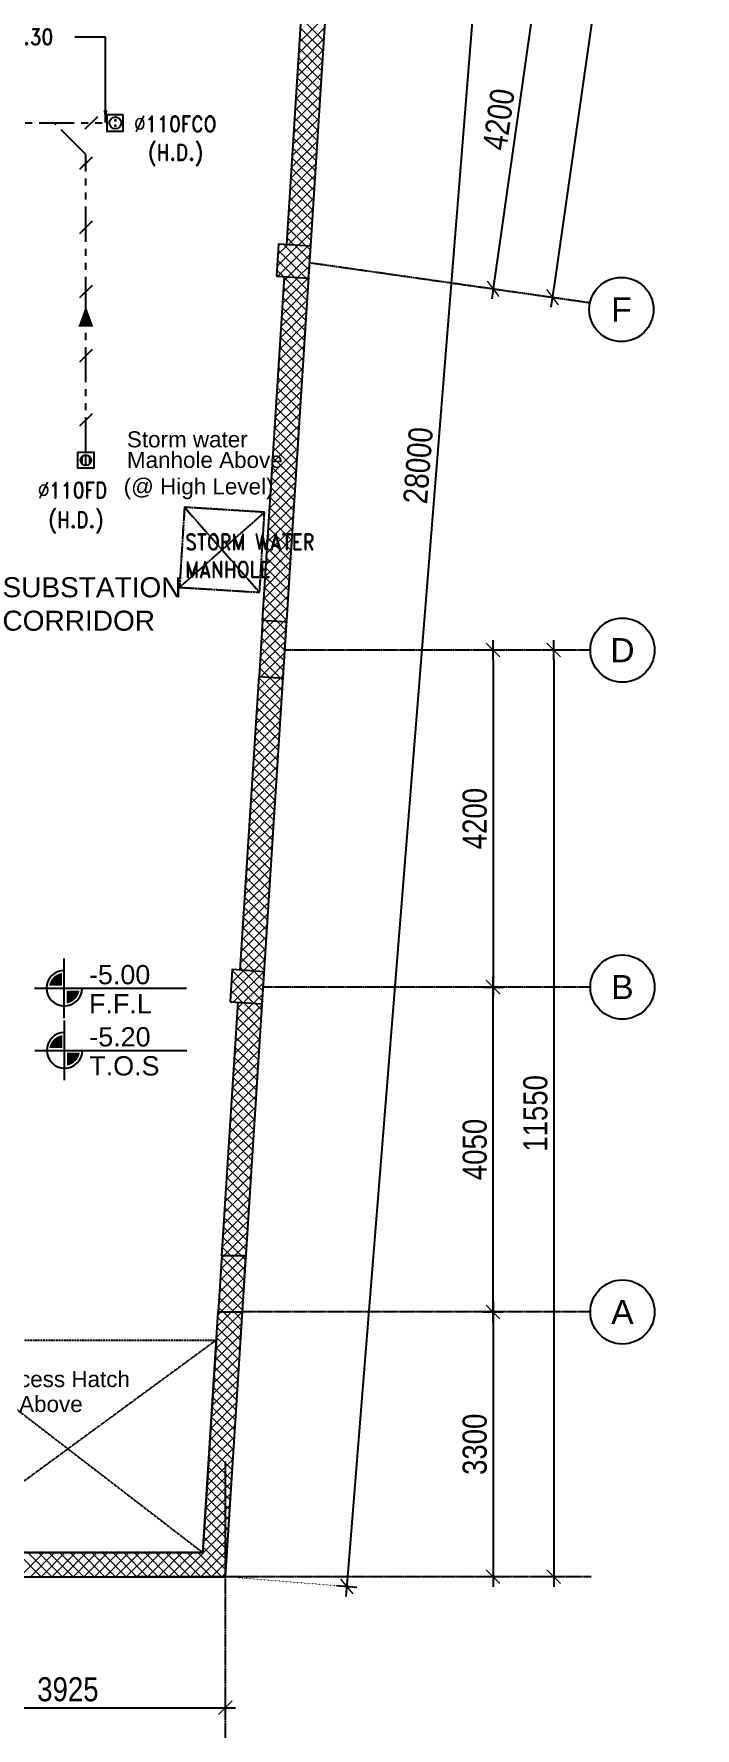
# Model space of a CAD drawing. Header units: inches. Extents: x 860051 to 1567527, y 277639 to 595672.
# Drawn here: x 1068412 to 1076653, y 337672 to 358792 of the extents above; entities that cross this region are included whole.
import ezdxf
from ezdxf.enums import TextEntityAlignment as Align

# ---------------------------------------------------------------- set-up
doc = ezdxf.new("R2010")
doc.units = ezdxf.units.IN
doc.header["$MEASUREMENT"] = 0
for name, pattern in [('CENTER', [50.8, 31.75, -6.35, 6.35, -6.35]), ('DOT2', [3.175, 0, -3.175]), ('HIDDEN', [9.525, 6.35, -3.175]), ('HIDDEN2', [4.7625, 3.175, -1.5875]), ('PHANTOM2', [1.25, 0.625, -0.125, 0.125, -0.125, 0.125, -0.125])]:
    doc.linetypes.add(name, pattern=pattern)
doc.layers.add('A-HATCH CONCRETE', color=254, linetype='Continuous', lineweight=5)
for name, color, linetype in [('Axis', 9, 'CENTER'), ('dim-axis', 15, 'Continuous'), ('FFNEW', 252, 'Continuous'), ('P-PIPE-DRA', 40, 'Continuous'), ('P-PIPE-DRA-TXT', 181, 'Continuous'), ('P-VP-TXT', 181, 'Continuous'), ('S-COL', 210, 'Continuous'), ('S-WALL', 1, 'Continuous'), ('SHAFT', 7, 'Continuous'), ('STEEL', 5, 'Continuous'), ('TAXT', 3, 'Continuous'), ('TEXT', 181, 'Continuous')]:
    doc.layers.add(name, color=color, linetype=linetype)
doc.styles.add('ARIAL', font='ARIALN.TTF')
doc.styles.add('SS', font='romand.shx', dxfattribs={"width": 0.85, "height": 200})
doc.styles.get("Standard").update_dxf_attribs({"font": 'arial.ttf'})
doc.styles.add('style1', font='arial.ttf')
doc.dimstyles.new('1-100', dxfattribs={"dimtxt": 0.16, "dimasz": 0.15, "dimexe": 0.16, "dimexo": 0.0625, "dimgap": 0.05, "dimtad": 3, "dimzin": 0, "dimdsep": 46, "dimtxsty": 'Standard', "dimcen": 0.09, "dimclrd": 1, "dimclre": 256, "dimclrt": 2, "dimadec": 0, "dimazin": 0, "dimtfac": 1, "dimtofl": 0, "dimtmove": 2, "dimatfit": 2, "dimfxl": 1, "dimtolj": 1, "dimtzin": 0, "dimlwd": -1, "dimarcsym": 0})
doc.dimstyles.new('DIM-100', dxfattribs={"dimscale": 150, "dimtxt": 2, "dimasz": 1, "dimexe": 0.75, "dimexo": 1, "dimgap": 0.5, "dimtad": 1, "dimdec": 0, "dimzin": 11, "dimdsep": 46, "dimtxsty": 'ARIAL', "dimblk": 'R', "dimcen": 2.5, "dimdle": 1, "dimclrd": 256, "dimclre": 256, "dimclrt": 256, "dimazin": 0, "dimtfac": 1, "dimtdec": 0, "dimtix": 1, "dimtmove": 2, "dimatfit": 3, "dimldrblk": 'R', "dimtolj": 1, "dimtzin": 3, "dimlwd": -1, "dimlwe": 13, "dimarcsym": 0})
pattern_1 = [(45, (1013480.555, -68927.58), (-66.29126, 66.29126), []), (135, (1013480.555, -68927.58), (-66.29126, -66.29126), [])]

# ---------------------------------------------------------------- blocks, each defined once
blk = doc.blocks.new('R')
for p, q in [((-1.05, 0), (1.05, 0)), ((0, -1.05), (0, 1.05))]:
    blk.add_line(p, q)
at = {"color": 4, "lineweight": 13}
blk.add_line((-0.71, -0.71), (0.71, 0.71), dxfattribs=at)
blk = doc.blocks.new('*D101')
at = {"layer": 'Defpoints', "color": 0, "transparency": 16777216}
for p in [(1471950, 582671), (1471356, 578514), (1471356, 578514)]:
    blk.add_point(p, dxfattribs=at)
at = {"layer": 'dim-axis', "color": 251, "transparency": 16777216}
blk.add_line((1471933, 582553), (1471373, 578632), dxfattribs=at)
at = {"layer": 'dim-axis', "color": 251, "linetype": 'DOT2', "lineweight": 13, "transparency": 16777216}
for p, q in [((1472098, 582650), (1472061, 582656)), ((1471505, 578492), (1471468, 578498))]:
    blk.add_line(p, q, dxfattribs=at)
at = {"layer": 'dim-axis', "color": 251, "transparency": 16777216, "xscale": 120, "yscale": 120, "zscale": 120}
for p, rotation in [((1471950, 582671), 81.87732904779527), ((1471356, 578514), 261.8773290477953)]:
    blk.add_blockref('R', p, dxfattribs=dict(at, rotation=rotation))
at = {"layer": 'dim-axis', "color": 251, "transparency": 16777216, "insert": (1471427, 580625), "char_height": 300, "attachment_point": 5, "rotation": 81.8773, "style": 'ARIAL'}
blk.add_mtext('\\A1;4200', dxfattribs=at)
blk = doc.blocks.new('*D105')
at = {"layer": 'Defpoints', "color": 0, "transparency": 16777216}
for p in [(1473731, 589875), (1472094, 578408), (1472094, 578408)]:
    blk.add_point(p, dxfattribs=at)
at = {"layer": 'dim-axis', "color": 251, "transparency": 16777216}
blk.add_line((1473714, 589756), (1472111, 578527), dxfattribs=at)
at = {"layer": 'dim-axis', "color": 251, "linetype": 'DOT2', "lineweight": 13, "transparency": 16777216}
for p, q in [((1473582, 589896), (1473620, 589891)), ((1471946, 578429), (1471983, 578424))]:
    blk.add_line(p, q, dxfattribs=at)
at = {"layer": 'dim-axis', "color": 251, "transparency": 16777216, "xscale": 120, "yscale": 120, "zscale": 120}
for p, rotation in [((1473731, 589875), 81.87726641554076), ((1472094, 578408), 261.8772664155408)]:
    blk.add_blockref('R', p, dxfattribs=dict(at, rotation=rotation))
at = {"layer": 'dim-axis', "color": 251, "transparency": 16777216, "insert": (1472687, 584174), "char_height": 300, "attachment_point": 5, "rotation": 81.8773, "style": 'ARIAL'}
blk.add_mtext('\\A1;11583', dxfattribs=at)
blk = doc.blocks.new('*D106')
at = {"layer": 'Defpoints', "color": 0, "transparency": 16777216}
for p in [(1472112, 574009), (1472112, 562459), (1472112, 562459)]:
    blk.add_point(p, dxfattribs=at)
at = {"layer": 'dim-axis', "color": 251, "linetype": 'DOT2', "lineweight": 13, "transparency": 16777216}
for p, q in [((1471962, 574009), (1472000, 574009)), ((1471962, 562459), (1472000, 562459))]:
    blk.add_line(p, q, dxfattribs=at)
at = {"layer": 'dim-axis', "color": 251, "transparency": 16777216}
blk.add_line((1472112, 573889), (1472112, 562579), dxfattribs=at)
at = {"layer": 'dim-axis', "color": 251, "transparency": 16777216, "xscale": 120, "yscale": 120, "zscale": 120}
for p, rotation in [((1472112, 574009), 90), ((1472112, 562459), 270)]:
    blk.add_blockref('R', p, dxfattribs=dict(at, rotation=rotation))
at = {"layer": 'dim-axis', "color": 251, "transparency": 16777216, "insert": (1471884, 568234), "char_height": 300, "attachment_point": 5, "rotation": 90, "style": 'ARIAL'}
blk.add_mtext('\\A1;11550', dxfattribs=at)
blk = doc.blocks.new('*D85')
at = {"layer": 'Defpoints', "color": 0, "transparency": 16777216}
for p in [(1470260, 590369), (1468019, 562459), (1469530, 562337)]:
    blk.add_point(p, dxfattribs=at)
at = {"layer": 'dim-axis', "color": 251, "linetype": 'DOT2', "lineweight": 13, "transparency": 16777216}
for p, q in [((1470409, 590357), (1471882, 590239)), ((1468169, 562447), (1469642, 562328))]:
    blk.add_line(p, q, dxfattribs=at)
at = {"layer": 'dim-axis', "color": 251, "transparency": 16777216}
blk.add_line((1471760, 590128), (1469539, 562457), dxfattribs=at)
at = {"layer": 'dim-axis', "color": 251, "transparency": 16777216, "xscale": 120, "yscale": 120, "zscale": 120}
for p, rotation in [((1471770, 590248), 85.410651128382), ((1469530, 562337), 265.410651128382)]:
    blk.add_blockref('R', p, dxfattribs=dict(at, rotation=rotation))
at = {"layer": 'dim-axis', "color": 251, "transparency": 16777216, "insert": (1470422, 576311), "char_height": 300, "attachment_point": 5, "rotation": 85.4107, "style": 'ARIAL'}
blk.add_mtext('\\A1;28000', dxfattribs=at)
blk = doc.blocks.new('*D122')
at = {"layer": 'Defpoints', "color": 0, "transparency": 16777216}
for p in [(1470645, 574009), (1470645, 569809), (1471356, 569809)]:
    blk.add_point(p, dxfattribs=at)
at = {"layer": 'dim-axis', "color": 251, "linetype": 'DOT2', "lineweight": 13, "transparency": 16777216}
for p, q in [((1470795, 574009), (1471469, 574009)), ((1470795, 569809), (1471469, 569809))]:
    blk.add_line(p, q, dxfattribs=at)
at = {"layer": 'dim-axis', "color": 251, "transparency": 16777216}
blk.add_line((1471356, 573889), (1471356, 569929), dxfattribs=at)
at = {"layer": 'dim-axis', "color": 251, "transparency": 16777216, "xscale": 120, "yscale": 120, "zscale": 120}
for p, rotation in [((1471356, 574009), 90), ((1471356, 569809), 270)]:
    blk.add_blockref('R', p, dxfattribs=dict(at, rotation=rotation))
at = {"layer": 'dim-axis', "color": 251, "transparency": 16777216, "insert": (1471128, 571909), "char_height": 300, "attachment_point": 5, "rotation": 90, "style": 'ARIAL'}
blk.add_mtext('\\A1;4200', dxfattribs=at)
blk = doc.blocks.new('*D123')
at = {"layer": 'Defpoints', "color": 0, "transparency": 16777216}
for p in [(1470645, 569809), (1471356, 569809), (1470645, 565759)]:
    blk.add_point(p, dxfattribs=at)
at = {"layer": 'dim-axis', "color": 251, "linetype": 'DOT2', "lineweight": 13, "transparency": 16777216}
for p, q in [((1470795, 569809), (1471469, 569809)), ((1470795, 565759), (1471469, 565759))]:
    blk.add_line(p, q, dxfattribs=at)
at = {"layer": 'dim-axis', "color": 251, "transparency": 16777216}
blk.add_line((1471356, 565879), (1471356, 569689), dxfattribs=at)
at = {"layer": 'dim-axis', "color": 251, "transparency": 16777216, "xscale": 120, "yscale": 120, "zscale": 120}
for p, rotation in [((1471356, 569809), 90), ((1471356, 565759), 270)]:
    blk.add_blockref('R', p, dxfattribs=dict(at, rotation=rotation))
at = {"layer": 'dim-axis', "color": 251, "transparency": 16777216, "insert": (1471128, 567784), "char_height": 300, "attachment_point": 5, "rotation": 90, "style": 'ARIAL'}
blk.add_mtext('\\A1;4050', dxfattribs=at)
blk = doc.blocks.new('*D124')
at = {"layer": 'Defpoints', "color": 0, "transparency": 16777216}
for p in [(1470645, 565759), (1467886, 562459), (1471356, 562459)]:
    blk.add_point(p, dxfattribs=at)
at = {"layer": 'dim-axis', "color": 251, "linetype": 'DOT2', "lineweight": 13, "transparency": 16777216}
for p, q in [((1470795, 565759), (1471469, 565759)), ((1468036, 562459), (1471469, 562459))]:
    blk.add_line(p, q, dxfattribs=at)
at = {"layer": 'dim-axis', "color": 251, "transparency": 16777216}
blk.add_line((1471356, 565639), (1471356, 562579), dxfattribs=at)
at = {"layer": 'dim-axis', "color": 251, "transparency": 16777216, "xscale": 120, "yscale": 120, "zscale": 120}
for p, rotation in [((1471356, 565759), 90), ((1471356, 562459), 270)]:
    blk.add_blockref('R', p, dxfattribs=dict(at, rotation=rotation))
at = {"layer": 'dim-axis', "color": 251, "transparency": 16777216, "insert": (1471128, 564109), "char_height": 300, "attachment_point": 5, "rotation": 90, "style": 'ARIAL'}
blk.add_mtext('\\A1;3300', dxfattribs=at)
blk = doc.blocks.new('*D128')
at = {"layer": 'Defpoints', "color": 0, "transparency": 16777216}
for p in [(1468019, 562459), (1464094, 561773), (1468019, 560825)]:
    blk.add_point(p, dxfattribs=at)
at = {"layer": 'dim-axis', "color": 251, "linetype": 'DOT2', "lineweight": 13, "transparency": 16777216}
for p, q in [((1468019, 562309), (1468019, 560712)), ((1464094, 561623), (1464094, 560712))]:
    blk.add_line(p, q, dxfattribs=at)
at = {"layer": 'dim-axis', "color": 251, "transparency": 16777216}
blk.add_line((1464214, 560825), (1467899, 560825), dxfattribs=at)
at = {"layer": 'dim-axis', "color": 251, "transparency": 16777216, "xscale": 120, "yscale": 120, "zscale": 120, "rotation": 180}
blk.add_blockref('R', (1464094, 560825), dxfattribs=at)
at = {"layer": 'dim-axis', "color": 251, "transparency": 16777216, "xscale": 120, "yscale": 120, "zscale": 120}
blk.add_blockref('R', (1468019, 560825), dxfattribs=at)
at = {"layer": 'dim-axis', "color": 251, "transparency": 16777216, "insert": (1466056, 561053), "char_height": 300, "attachment_point": 5, "style": 'ARIAL'}
blk.add_mtext('\\A1;3925', dxfattribs=at)
blk = doc.blocks.new('SEGRFE')
at = {"layer": 'P-PIPE-DRA', "color": 253, "linetype": 'Continuous'}
blk.add_lwpolyline([(1034422, 344945), (1034216, 344945), (1034216, 344740), (1034422, 344740)], close=True, dxfattribs=at)
at = {"layer": 'P-PIPE-DRA', "color": 253, "linetype": 'Continuous', "const_width": 18}
for points in [[(1034314, 344875, 1), (1034332, 344875, 1)], [(1034314, 344808, -1), (1034332, 344808, -1)]]:
    blk.add_lwpolyline(points, format="xyb", close=True, dxfattribs=at)
at = {"layer": 'P-PIPE-DRA', "color": 253, "linetype": 'Continuous'}
blk.add_circle((1034323, 344843), 74, dxfattribs=at)
blk = doc.blocks.new('STGHFDG')
at = {"layer": 'P-PIPE-DRA', "color": 253, "linetype": 'Continuous'}
for p, q in [((1035165, 355364), (1035034, 355364)), ((1035145, 355412), (1035055, 355412)), ((1035145, 355316), (1035055, 355316))]:
    blk.add_line(p, q, dxfattribs=at)
blk.add_lwpolyline([(1035001, 355265), (1035001, 355463), (1035198, 355463), (1035198, 355265)], close=True, dxfattribs=at)
blk.add_circle((1035100, 355364), 65.7, dxfattribs=at)
blk = doc.blocks.new('SGSR')
at = {"layer": 'Axis', "color": 251, "ltscale": 0.5}
for p, q in [((1469069.5, 578839.9), (1472567.8, 578340.6)), ((1472567.8, 574008.6), (1468759.8, 574008.6)), ((1472567.8, 569808.6), (1468490.5, 569808.6)), ((1472567.8, 565758.6), (1468230.8, 565758.6)), ((1468018.6, 559421.9), (1468018.6, 563896)), ((1472579.5, 562458.6), (1466872.9, 562458.6))]:
    blk.add_line(p, q, dxfattribs=at)
at = {"layer": 'Axis', "color": 251, "linetype": 'Continuous'}
for centre in [(1472955, 578255.8), (1472967.8, 574008.6), (1472967.8, 569808.6), (1472967.8, 565758.6)]:
    blk.add_circle(centre, 400, dxfattribs=at)
at = {"layer": 'S-WALL', "color": 251}
blk.add_lwpolyline([(1417889.2, 562458.6), (1468019.2, 562458.6), (1469810.8, 590401.2), (1420184.3, 597484.1)], close=True, dxfattribs=at)
at = {"layer": 'Axis', "color": 251, "linetype": 'Continuous', "style": 'style1'}
for s, p in [('F', (1472955, 578255.8)), ('D', (1472967.8, 574008.6)), ('B', (1472967.8, 569808.6)), ('A', (1472967.8, 565758.6))]:
    blk.add_text(s, height=300, dxfattribs=at).set_placement(p, align=Align.MIDDLE)
at = {"layer": 'dim-axis', "color": 251}
for p1, p2, distance, picture, middle in [((1470259.6, 590369.1), (1468019.2, 562458.6), 1515.3, '*D85', (1470422.4, 576310.8)), ((1473731, 589874.6), (1472094.4, 578408.2), 0, '*D105', (1472686.8, 584173.7)), ((1472112.4, 574008.6), (1472112.4, 562458.6), 0, '*D106', (1471884.3, 568233.6))]:
    dim = blk.add_aligned_dim(p1=p1, p2=p2, distance=distance, dimstyle='DIM-100', override={"dimasz": 0.8, "dimclrd": 251, "dimclre": 251, "dimclrt": 251}, dxfattribs=at)
    dim.commit()
    dim.dimension.update_dxf_attribs({"geometry": picture, "text_midpoint": middle})
for base, p1, p2, angle, picture, middle in [((1471356.1, 578513.6), (1471949.6, 582671.4), (1471356.1, 578513.6), 81.87733, '*D101', (1471427, 580624.7)), ((1471356.1, 569808.6), (1470645.2, 574008.6), (1470645.2, 569808.6), 90, '*D122', (1471128, 571908.6)), ((1471356.1, 569808.6), (1470645.2, 565758.6), (1470645.2, 569808.6), 270, '*D123', (1471128, 567783.6)), ((1471356.1, 562458.6), (1470645.2, 565758.6), (1467885.9, 562458.6), 90, '*D124', (1471128, 564108.6)), ((1468018.6, 560824.5), (1464093.8, 561772.7), (1468018.6, 562458.6), 180, '*D128', (1466056.2, 561052.7))]:
    dim = blk.add_linear_dim(base=base, p1=p1, p2=p2, angle=angle, dimstyle='DIM-100', override={"dimasz": 0.8, "dimclrd": 251, "dimclre": 251, "dimclrt": 251}, dxfattribs=at)
    dim.commit()
    dim.dimension.update_dxf_attribs({"geometry": picture, "text_midpoint": middle})

msp = doc.modelspace()

# ---------------------------------------------------------------- hatches: boundary and pattern name
at = {"layer": 'A-HATCH CONCRETE'}
h = msp.add_hatch(dxfattribs=at)
h.set_pattern_fill('ANSI37', color=254, scale=750)
h.set_pattern_definition([(45, (1013479.9, -68922.57), (-66.29126, 66.29126), []), (135, (1013479.9, -68922.57), (-66.29126, -66.29126), [])])
h.paths.add_polyline_path([(1071436.9, 355771.9), (1071836.1, 355746.3), (1071861.7, 356145.4), (1071462.5, 356171.1)])
h = msp.add_hatch(dxfattribs=at)
h.set_pattern_fill('ANSI37', color=254, scale=750)
h.set_pattern_definition(pattern_1)
h.paths.add_polyline_path([(1071217.9, 350779.4), (1071517.2, 350760.2), (1071562, 351458.7), (1071262.7, 351477.9)])
h = msp.add_hatch(dxfattribs=at)
h.set_pattern_fill('ANSI37', color=254, scale=750)
h.set_pattern_definition([(45, (1013479.31, -68935.54), (-66.29126, 66.29126), []), (135, (1013479.31, -68935.54), (-66.29126, -66.29126), [])])
h.paths.add_polyline_path([(1070857, 346727.5), (1071256.2, 346701.9), (1071281.8, 347101.1), (1070882.6, 347126.7)])
h = msp.add_hatch(dxfattribs=at)
h.set_pattern_fill('ANSI37', color=254, scale=750)
h.set_pattern_definition(pattern_1)
h.paths.add_polyline_path([(1070709.2, 342859.4), (1071010.5, 342859.4), (1071055.3, 343558), (1070754.7, 343558)])
at = {"layer": 'STEEL', "ltscale": 0.5}
for points in [[(1068760.7, 346925.6), (1068601.1, 346925.6, -0.3250229), (1068760.7, 347085.2)], [(1068980.4, 346865.6), (1068820.7, 346865.6), (1068820.7, 346705.9, 0.3250229)], [(1068764.5, 346150.5), (1068604.9, 346150.5, -0.3250229), (1068764.5, 346310.2)], [(1068984.2, 346090.5), (1068824.5, 346090.5), (1068824.5, 345930.9, 0.3250229)]]:
    msp.add_hatch(color=254, dxfattribs=at).paths.add_polyline_path(points)

# ---------------------------------------------------------------- linework, layer by layer
at = {"layer": 'A-HATCH CONCRETE', "color": 254, "linetype": 'Continuous'}
for p, q in [((1071715.8, 358550), (1072036.6, 358870.8)), ((1071724.9, 358691.7), (1072045.6, 359012.4)), ((1072018.1, 358582.4), (1071736, 358864.5)), ((1072026.1, 358707), (1071744, 358989.1)), ((1071706.8, 358408.4), (1072027.5, 358729.1)), ((1072010.2, 358457.8), (1071728, 358739.9)), ((1071688.6, 358125), (1072009.4, 358445.8)), ((1071697.7, 358266.7), (1072018.5, 358587.5)), ((1071994.2, 358208.5), (1071712, 358490.7)), ((1072002.2, 358333.1), (1071720, 358615.3)), ((1071679.5, 357983.4), (1072000.3, 358304.2)), ((1071978.3, 357959.3), (1071696.1, 358241.5)), ((1071986.3, 358083.9), (1071704, 358366.1)), ((1071661.3, 357700), (1071982.2, 358020.9)), ((1071670.4, 357841.7), (1071991.3, 358162.6)), ((1071970.3, 357834.7), (1071688.1, 358116.9)), ((1071652.3, 357558.4), (1071973.2, 357879.3)), ((1071954.4, 357585.5), (1071672.1, 357867.7)), ((1071962.3, 357710.1), (1071680.1, 357992.3)), ((1071634.1, 357275), (1071955, 357596)), ((1071643.2, 357416.7), (1071964.1, 357737.6)), ((1071938.4, 357336.2), (1071656.1, 357618.6)), ((1071946.4, 357460.8), (1071664.1, 357743.1)), ((1071625, 357133.4), (1071946, 357454.4)), ((1071922.5, 357087), (1071640.1, 357369.4)), ((1071930.5, 357211.6), (1071648.1, 357494)), ((1071606.8, 356850), (1071927.9, 357171.1)), ((1071615.9, 356991.7), (1071936.9, 357312.7)), ((1071914.5, 356962.4), (1071632.1, 357244.8)), ((1071597.8, 356708.4), (1071918.8, 357029.4)), ((1071898.6, 356713.2), (1071616.2, 356995.6)), ((1071906.6, 356837.8), (1071624.2, 357120.2)), ((1071579.6, 356425), (1071900.7, 356746.1)), ((1071588.7, 356566.7), (1071909.8, 356887.8)), ((1071882.6, 356463.9), (1071600.2, 356746.4)), ((1071890.6, 356588.6), (1071608.2, 356871)), ((1071570.5, 356283.4), (1071891.6, 356604.5)), ((1071874.7, 356339.3), (1071592.2, 356621.8)), ((1071799.4, 356149.4), (1071576.2, 356372.6)), ((1071583, 356163.3), (1071882.6, 356462.9)), ((1071866.7, 356214.7), (1071584.2, 356497.2)), ((1071707.6, 356155.3), (1071873.5, 356321.2)), ((1071458.4, 356092.7), (1071457.5, 356093.6)), ((1071657.7, 356158.5), (1071568.2, 356248)), ((1071832.2, 356147.3), (1071864.5, 356179.6)), ((1071444.6, 355892.3), (1071445.7, 355893.4)), ((1071450.5, 355968.1), (1071449.5, 355969)), ((1071453.7, 356034), (1071454.8, 356035)), ((1071442.5, 355843.5), (1071441.5, 355844.4)), ((1071516, 355433.4), (1071829.3, 355746.7)), ((1071525.1, 355575), (1071704.7, 355754.7)), ((1071534.2, 355716.7), (1071580.2, 355762.7)), ((1071818.3, 355467.7), (1071536.3, 355749.6)), ((1071826.2, 355592.3), (1071661, 355757.5)), ((1071834.2, 355716.9), (1071802.7, 355748.4)), ((1071497.8, 355150), (1071818.4, 355470.6)), ((1071506.9, 355291.7), (1071827.5, 355612.3)), ((1071802.3, 355218.5), (1071520.3, 355500.5)), ((1071810.3, 355343.1), (1071528.3, 355625.1)), ((1071488.8, 355008.4), (1071809.4, 355329)), ((1071786.4, 354969.2), (1071504.3, 355251.3)), ((1071794.3, 355093.8), (1071512.3, 355375.9)), ((1071470.6, 354725), (1071791.3, 355045.7)), ((1071479.7, 354866.7), (1071800.3, 355187.4)), ((1071778.4, 354844.6), (1071496.3, 355126.7)), ((1071461.5, 354583.4), (1071782.2, 354904.1)), ((1071762.4, 354595.4), (1071480.4, 354877.5)), ((1071770.4, 354720), (1071488.4, 355002.1)), ((1071443.3, 354300), (1071764.1, 354620.8)), ((1071452.4, 354441.7), (1071773.1, 354762.4)), ((1071746.5, 354346.2), (1071464.4, 354628.3)), ((1071754.5, 354470.8), (1071472.4, 354752.9)), ((1071434.3, 354158.4), (1071755, 354479.1)), ((1071738.5, 354221.6), (1071456.4, 354503.7)), ((1071416.1, 353875.1), (1071736.9, 354195.8)), ((1071425.2, 354016.7), (1071745.9, 354337.5)), ((1071722.6, 353972.4), (1071440.4, 354254.5)), ((1071730.6, 354097), (1071448.4, 354379.1)), ((1071407, 353733.4), (1071727.8, 354054.2)), ((1071706.6, 353723.1), (1071424.4, 354005.3)), ((1071714.6, 353847.7), (1071432.4, 354129.9)), ((1071388.8, 353450.1), (1071709.7, 353770.9)), ((1071397.9, 353591.7), (1071718.8, 353912.6)), ((1071698.7, 353598.5), (1071416.5, 353880.7)), ((1071379.8, 353308.4), (1071700.6, 353629.3)), ((1071682.7, 353349.3), (1071400.5, 353631.6)), ((1071690.7, 353473.9), (1071408.5, 353756.1)), ((1071370.7, 353166.7), (1071691.6, 353487.6)), ((1071666.8, 353100.1), (1071384.5, 353382.4)), ((1071674.8, 353224.7), (1071392.5, 353507)), ((1071352.5, 352883.4), (1071673.5, 353204.3)), ((1071361.6, 353025.1), (1071682.5, 353346)), ((1071658.8, 352975.5), (1071376.5, 353257.8)), ((1071343.4, 352741.7), (1071664.4, 353062.7)), ((1071642.9, 352726.3), (1071360.5, 353008.6)), ((1071650.8, 352850.9), (1071368.5, 353133.2)), ((1071325.3, 352458.4), (1071646.3, 352779.4)), ((1071334.3, 352600.1), (1071655.3, 352921)), ((1071626.9, 352477), (1071344.6, 352759.4)), ((1071634.9, 352601.6), (1071352.5, 352884)), ((1071316.2, 352316.7), (1071637.2, 352637.8)), ((1071611, 352227.8), (1071328.6, 352510.2)), ((1071618.9, 352352.4), (1071336.6, 352634.8)), ((1071298, 352033.4), (1071619.1, 352354.5)), ((1071307.1, 352175.1), (1071628.1, 352496.1)), ((1071603, 352103.2), (1071320.6, 352385.6)), ((1071288.9, 351891.7), (1071610, 352212.8)), ((1071587.1, 351854), (1071304.6, 352136.4)), ((1071595, 351978.6), (1071312.6, 352261)), ((1071270.8, 351608.4), (1071591.9, 351929.5)), ((1071279.8, 351750.1), (1071601, 352071.2)), ((1071571.1, 351604.8), (1071288.6, 351887.2)), ((1071579.1, 351729.4), (1071296.6, 352011.8)), ((1071272.2, 351477.3), (1071582.8, 351787.9)), ((1071563.1, 351480.1), (1071280.6, 351762.6)), ((1071261.7, 351466.7), (1071262, 351467)), ((1071302.8, 351475.3), (1071264.7, 351513.5)), ((1071444.4, 351466.3), (1071272.7, 351638.1)), ((1071396.8, 351469.3), (1071573.8, 351646.2)), ((1071521.4, 351461.3), (1071564.7, 351504.6)), ((1071248.9, 351264), (1071248.7, 351264.3)), ((1071252.6, 351325.1), (1071252.9, 351325.4)), ((1071256.9, 351388.6), (1071256.7, 351388.9)), ((1071234.4, 351041.7), (1071234.7, 351042)), ((1071240.9, 351139.4), (1071240.7, 351139.7)), ((1071243.5, 351183.4), (1071243.8, 351183.7)), ((1071225, 350890.2), (1071224.7, 350890.5)), ((1071225.3, 350900.1), (1071225.6, 350900.3)), ((1071233, 351014.8), (1071232.7, 351015.1)), ((1071189, 350333.4), (1071510.2, 350654.6)), ((1071198.1, 350475.1), (1071485.2, 350762.2)), ((1071207.2, 350616.7), (1071360.6, 350770.2)), ((1071491.2, 350358.8), (1071208.7, 350641.3)), ((1071216.3, 350758.4), (1071236, 350778.2)), ((1071499.2, 350483.4), (1071216.7, 350765.9)), ((1071507.2, 350608), (1071343.9, 350771.3)), ((1071515.2, 350732.6), (1071485.6, 350762.2)), ((1071179.9, 350191.7), (1071501.1, 350512.9)), ((1071475.3, 350109.6), (1071192.8, 350392.1)), ((1071483.3, 350234.2), (1071200.8, 350516.7)), ((1071161.8, 349908.4), (1071483, 350229.6)), ((1071170.8, 350050.1), (1071492, 350371.3)), ((1071467.3, 349985), (1071184.8, 350267.5)), ((1071152.7, 349766.7), (1071473.9, 350088)), ((1071451.3, 349735.8), (1071168.8, 350018.3)), ((1071459.3, 349860.4), (1071176.8, 350142.9)), ((1071134.5, 349483.4), (1071455.7, 349804.6)), ((1071143.6, 349625.1), (1071464.8, 349946.3)), ((1071435.3, 349486.6), (1071152.8, 349769.1)), ((1071443.3, 349611.2), (1071160.8, 349893.7)), ((1071125.4, 349341.7), (1071446.6, 349663)), ((1071427.3, 349362.1), (1071144.8, 349644.6)), ((1071107.3, 349058.4), (1071428.5, 349379.6)), ((1071116.3, 349200.1), (1071437.5, 349521.3)), ((1071411.4, 349112.9), (1071128.9, 349395.4)), ((1071419.4, 349237.5), (1071136.8, 349520)), ((1071098.2, 348916.7), (1071419.4, 349238)), ((1071395.4, 348863.7), (1071112.9, 349146.2)), ((1071403.4, 348988.3), (1071120.9, 349270.8)), ((1071080, 348633.4), (1071401.2, 348954.6)), ((1071089.1, 348775.1), (1071410.3, 349096.3)), ((1071387.4, 348739.1), (1071104.9, 349021.6)), ((1071070.9, 348491.7), (1071392.1, 348813)), ((1071371.4, 348489.9), (1071088.9, 348772.4)), ((1071379.4, 348614.5), (1071096.9, 348897)), ((1071052.8, 348208.4), (1071374, 348529.6)), ((1071061.8, 348350.1), (1071383, 348671.3)), ((1071355.4, 348240.7), (1071072.9, 348523.2)), ((1071363.4, 348365.3), (1071080.9, 348647.8)), ((1071043.7, 348066.7), (1071364.9, 348388)), ((1071347.5, 348116.1), (1071064.9, 348398.6)), ((1071025.5, 347783.4), (1071346.7, 348104.6)), ((1071034.6, 347925.1), (1071355.8, 348246.3)), ((1071331.5, 347866.9), (1071049, 348149.4)), ((1071339.5, 347991.5), (1071057, 348274)), ((1071016.4, 347641.8), (1071337.6, 347963)), ((1071315.5, 347617.7), (1071033, 347900.2)), ((1071323.5, 347742.3), (1071041, 348024.8)), ((1070998.3, 347358.4), (1071319.5, 347679.6)), ((1071007.3, 347500.1), (1071328.5, 347821.3)), ((1071299.5, 347368.6), (1071017, 347651.1)), ((1071307.5, 347493.1), (1071025, 347775.6)), ((1070989.2, 347216.8), (1071310.4, 347538)), ((1071291.5, 347244), (1071009, 347526.5)), ((1071161.5, 347108.8), (1070993.1, 347277.3)), ((1071283.5, 347119.4), (1071001, 347401.9)), ((1071022.7, 347117.7), (1071301.3, 347396.3)), ((1071147.3, 347109.7), (1071292.2, 347254.6)), ((1070881.5, 347109.1), (1070882.3, 347109.9)), ((1070883.1, 347122.1), (1070882.4, 347122.8)), ((1071019.9, 347117.9), (1070985.1, 347152.7)), ((1071271.9, 347101.7), (1071283.1, 347113)), ((1070863.3, 346825.7), (1070864.1, 346826.5)), ((1070867.1, 346872.9), (1070866.4, 346873.6)), ((1070872.4, 346967.4), (1070873.2, 346968.2)), ((1070875.1, 346997.5), (1070874.4, 346998.2)), ((1070859.1, 346748.3), (1070858.4, 346749)), ((1070881.5, 346725.9), (1070872.9, 346734.5)), ((1070895.2, 346725), (1070902.8, 346732.6)), ((1070934.7, 346366.8), (1071255.9, 346688)), ((1070943.8, 346508.4), (1071144.4, 346709.1)), ((1070952.8, 346650.1), (1071019.8, 346717)), ((1071235.6, 346371.8), (1070953.1, 346654.3)), ((1071243.6, 346496.4), (1071023.2, 346716.8)), ((1071251.6, 346621), (1071164.8, 346707.7)), ((1070916.5, 346083.4), (1071237.7, 346404.6)), ((1070925.6, 346225.1), (1071246.8, 346546.3)), ((1071219.6, 346122.6), (1070937.1, 346405.1)), ((1071227.6, 346247.2), (1070945.1, 346529.7)), ((1070907.4, 345941.8), (1071228.6, 346263)), ((1071211.6, 345998), (1070929.1, 346280.5)), ((1070889.3, 345658.4), (1071210.5, 345979.6)), ((1070898.3, 345800.1), (1071219.5, 346121.3)), ((1071195.7, 345748.8), (1070913.2, 346031.3)), ((1071203.7, 345873.4), (1070921.2, 346155.9)), ((1070880.2, 345516.8), (1071201.4, 345838)), ((1071179.7, 345499.6), (1070897.2, 345782.1)), ((1071187.7, 345624.2), (1070905.2, 345906.7)), ((1070862, 345233.4), (1071183.2, 345554.6)), ((1070871.1, 345375.1), (1071192.3, 345696.3)), ((1071163.7, 345250.5), (1070881.2, 345533)), ((1071171.7, 345375.1), (1070889.2, 345657.6)), ((1070852.9, 345091.8), (1071174.1, 345413)), ((1071155.7, 345125.9), (1070873.2, 345408.4)), ((1070834.8, 344808.4), (1071156, 345129.6)), ((1070843.8, 344950.1), (1071165, 345271.3)), ((1071139.7, 344876.7), (1070857.2, 345159.2)), ((1071147.7, 345001.3), (1070865.2, 345283.8)), ((1070825.7, 344666.8), (1071146.9, 344988)), ((1071123.8, 344627.5), (1070841.3, 344910)), ((1071131.8, 344752.1), (1070849.3, 345034.6)), ((1070807.5, 344383.4), (1071128.7, 344704.6)), ((1070816.6, 344525.1), (1071137.8, 344846.3)), ((1071115.8, 344502.9), (1070833.3, 344785.4)), ((1070798.4, 344241.8), (1071119.6, 344563)), ((1071099.8, 344253.7), (1070817.3, 344536.2)), ((1071107.8, 344378.3), (1070825.3, 344660.8)), ((1070780.3, 343958.4), (1071101.5, 344279.7)), ((1070789.3, 344100.1), (1071110.5, 344421.3)), ((1071083.8, 344004.5), (1070801.3, 344287)), ((1071091.8, 344129.1), (1070809.3, 344411.6)), ((1070771.2, 343816.8), (1071092.4, 344138)), ((1071075.8, 343879.9), (1070793.3, 344162.4)), ((1070762.1, 343675.1), (1071083.3, 343996.3)), ((1071059.9, 343630.7), (1070777.4, 343913.2)), ((1070777.6, 343558), (1071074.2, 343854.7)), ((1071067.8, 343755.3), (1070785.3, 344037.8)), ((1070867.4, 343558), (1070761.4, 343664.1)), ((1071000, 343558), (1070769.4, 343788.6)), ((1070910.1, 343558), (1071065.1, 343713)), ((1070753, 343533.4), (1070753.1, 343533.5)), ((1070753.5, 343539.4), (1070753.4, 343539.5)), ((1071042.7, 343558), (1071056, 343571.3)), ((1070734.8, 343250.1), (1070734.9, 343250.2)), ((1070737.5, 343290.2), (1070737.4, 343290.3)), ((1070743.9, 343391.8), (1070744, 343391.8)), ((1070745.5, 343414.8), (1070745.4, 343414.9)), ((1070721.5, 343041.1), (1070721.4, 343041.1)), ((1070725.8, 343108.4), (1070725.8, 343108.5)), ((1070729.5, 343165.6), (1070729.4, 343165.7)), ((1070689.4, 342541.8), (1071007.1, 342859.4)), ((1070698.5, 342683.4), (1070874.5, 342859.4)), ((1070988, 342509.4), (1070705.5, 342791.9)), ((1070707.6, 342825.1), (1070741.9, 342859.4)), ((1070713.5, 342916.5), (1070713.4, 342916.5)), ((1070716.7, 342966.8), (1070716.7, 342966.8)), ((1070995.9, 342634), (1070770.5, 342859.4)), ((1071003.9, 342758.6), (1070903.1, 342859.4)), ((1070671.3, 342258.4), (1070992.5, 342579.7)), ((1070680.3, 342400.1), (1071001.5, 342721.3)), ((1070980, 342384.8), (1070697.5, 342667.3)), ((1070662.2, 342116.8), (1070983.4, 342438)), ((1070964, 342135.6), (1070681.5, 342418.1)), ((1070972, 342260.2), (1070689.5, 342542.7)), ((1070644, 341833.5), (1070965.2, 342154.7)), ((1070653.1, 341975.1), (1070974.3, 342296.3)), ((1070948, 341886.4), (1070665.5, 342168.9)), ((1070956, 342011), (1070673.5, 342293.5)), ((1070634.9, 341691.8), (1070956.1, 342013)), ((1070940, 341761.8), (1070657.5, 342044.3)), ((1070625.8, 341550.1), (1070947, 341871.3)), ((1070924, 341512.6), (1070641.5, 341795.1)), ((1070932, 341637.2), (1070649.5, 341919.7)), ((1070607.7, 341266.8), (1070928.9, 341588)), ((1070616.8, 341408.5), (1070938, 341729.7)), ((1070908.1, 341263.5), (1070625.6, 341546)), ((1070916.1, 341388), (1070633.6, 341670.6)), ((1070598.6, 341125.1), (1070919.8, 341446.3)), ((1070900.1, 341138.9), (1070617.6, 341421.4)), ((1070580.4, 340841.8), (1070901.6, 341163)), ((1070589.5, 340983.5), (1070910.7, 341304.7)), ((1070884.1, 340889.7), (1070601.6, 341172.2)), ((1070892.1, 341014.3), (1070609.6, 341296.8)), ((1070571.3, 340700.1), (1070892.5, 341021.3)), ((1070868.1, 340640.5), (1070585.6, 340923)), ((1070876.1, 340765.1), (1070593.6, 341047.6)), ((1070553.2, 340416.8), (1070874.4, 340738)), ((1070562.3, 340558.5), (1070883.5, 340879.7)), ((1070860.1, 340515.9), (1070577.6, 340798.4)), ((1070544.1, 340275.1), (1070865.3, 340596.3)), ((1070844.2, 340266.7), (1070561.7, 340549.2)), ((1070852.2, 340391.3), (1070569.6, 340673.8)), ((1070525.9, 339991.8), (1070847.1, 340313)), ((1070535, 340133.5), (1070856.2, 340454.7)), ((1070828.2, 340017.5), (1070545.7, 340300)), ((1070836.2, 340142.1), (1070553.7, 340424.6)), ((1070226.1, 339559.4), (1070838, 340171.3)), ((1070812.2, 339768.3), (1070529.7, 340050.8)), ((1070820.2, 339892.9), (1070537.7, 340175.4)), ((1068502, 339559.4), (1068202, 339859.4)), ((1068237.4, 339559.4), (1068537.4, 339859.4)), ((1068634.6, 339559.4), (1068334.6, 339859.4)), ((1068370, 339559.4), (1068670, 339859.4)), ((1068767.2, 339559.4), (1068467.2, 339859.4)), ((1068502.6, 339559.4), (1068802.6, 339859.4)), ((1068899.8, 339559.4), (1068599.8, 339859.4)), ((1068635.2, 339559.4), (1068935.2, 339859.4)), ((1069032.4, 339559.4), (1068732.4, 339859.4)), ((1068767.7, 339559.4), (1069067.7, 339859.4)), ((1069164.9, 339559.4), (1068864.9, 339859.4)), ((1068900.3, 339559.4), (1069200.3, 339859.4)), ((1069297.5, 339559.4), (1068997.5, 339859.4)), ((1069032.9, 339559.4), (1069332.9, 339859.4)), ((1069430.1, 339559.4), (1069130.1, 339859.4)), ((1069165.5, 339559.4), (1069465.5, 339859.4)), ((1069562.7, 339559.4), (1069262.7, 339859.4)), ((1069298.1, 339559.4), (1069598.1, 339859.4)), ((1069695.3, 339559.4), (1069395.3, 339859.4)), ((1069430.6, 339559.4), (1069730.6, 339859.4)), ((1069827.9, 339559.4), (1069527.9, 339859.4)), ((1069563.2, 339559.4), (1069863.2, 339859.4)), ((1069960.4, 339559.4), (1069660.4, 339859.4)), ((1069695.8, 339559.4), (1069995.8, 339859.4)), ((1070093, 339559.4), (1069793, 339859.4)), ((1069828.4, 339559.4), (1070128.4, 339859.4)), ((1070225.6, 339559.4), (1069925.6, 339859.4)), ((1069961, 339559.4), (1070261, 339859.4)), ((1070358.2, 339559.4), (1070058.2, 339859.4)), ((1070093.6, 339559.4), (1070393.6, 339859.4)), ((1070490.8, 339559.4), (1070190.8, 339859.4)), ((1070623.4, 339559.4), (1070323.4, 339859.4)), ((1070358.7, 339559.4), (1070829, 340029.7)), ((1070755.9, 339559.4), (1070455.9, 339859.4)), ((1070491.3, 339559.4), (1070819.9, 339888)), ((1070804.2, 339643.7), (1070521.7, 339926.2)), ((1070623.9, 339559.4), (1070810.8, 339746.3)), ((1070756.5, 339559.4), (1070801.7, 339604.7))]:
    msp.add_line(p, q, dxfattribs=at)
at = {"layer": 'P-PIPE-DRA', "color": 253, "linetype": 'PHANTOM2', "ltscale": 700}
for p, q in [((1061476.3, 357682), (1069320.3, 357682)), ((1069059.5, 357288.6), (1068670.3, 357677.8)), ((1069059.5, 353575.9), (1069059.5, 357288.6))]:
    msp.add_line(p, q, dxfattribs=at)
at = {"layer": 'P-PIPE-DRA', "color": 253}
for p, q in [((1069203.4, 357759.8), (1069047.8, 357604.3)), ((1069137.3, 357257.1), (1068981.8, 357101.5)), ((1069137.3, 356457.1), (1068981.8, 356301.5)), ((1069137.3, 355657.1), (1068981.8, 355501.5)), ((1069137.3, 354857.1), (1068981.8, 354701.5)), ((1069137.3, 354057.1), (1068981.8, 353901.5))]:
    msp.add_line(p, q, dxfattribs=at)
at = {"layer": 'P-PIPE-DRA', "color": 253, "linetype": 'HIDDEN2', "ltscale": 50}
for p, q in [((1071286.6, 352828.8, 0), (1070226.6, 351892.7, 0)), ((1070288.6, 352890.8, 0), (1071224.7, 351830.8, 0))]:
    msp.add_line(p, q, dxfattribs=at)
at = {"layer": 'P-PIPE-DRA', "color": 253}
msp.add_lwpolyline([(1069059.5, 355140.8, 187.5, 0, 0), (1069059.5, 355397.7, 0, 0, 0)], format="xyseb", dxfattribs=at)
at = {"layer": 'P-PIPE-DRA', "color": 253, "linetype": 'HIDDEN2', "ltscale": 50, "elevation": 0}
msp.add_lwpolyline([(1070288.6, 352890.8), (1070226.6, 351892.7), (1071224.7, 351830.8), (1071286.6, 352828.8)], close=True, dxfattribs=at)
at = {"layer": 'S-COL', "color": 254, "linetype": 'ByBlock'}
msp.add_lwpolyline([(1071436.9, 355771.9), (1071836.1, 355746.3), (1071861.7, 356145.4), (1071462.5, 356171.1)], close=True, dxfattribs=at)
at = {"layer": 'S-COL', "color": 254}
for points in [[(1071217.9, 350779.4), (1071517.2, 350760.2), (1071562, 351458.7), (1071262.7, 351477.9)], [(1070857, 346727.5), (1071256.2, 346701.9), (1071281.8, 347101.1), (1070882.6, 347126.7)], [(1070709.2, 342859.4), (1071010.5, 342859.4), (1071055.3, 343558), (1070754.7, 343558)]]:
    msp.add_lwpolyline(points, close=True, dxfattribs=at)
at = {"layer": 'S-WALL', "color": 254}
for points in [[(1022963.9, 374585), (1022963.9, 374585), (1020668.8, 339559.4), (1070798.8, 339559.4), (1072590.4, 367502.1), (1058624.9, 369495.3)], [(1071562.9, 356164.6), (1071806.7, 359966.5)], [(1071262.4, 351477.9), (1071537.3, 355765.4)], [(1070983, 347120.2), (1071217.6, 350779.4)], [(1070754.7, 343558), (1070957.4, 346721.1)], [(1067074.1, 339859.4), (1070517.4, 339859.4), (1070709.8, 342859.4)]]:
    msp.add_lwpolyline(points, dxfattribs=at)
at = {"layer": 'SHAFT', "color": 253, "linetype": 'HIDDEN', "ltscale": 0.5}
for p, q in [((1070226.6, 351892.7, 0), (1071286.6, 352828.8, 0)), ((1070288.6, 352890.8, 0), (1071224.7, 351830.8, 0))]:
    msp.add_line(p, q, dxfattribs=at)
at = {"layer": 'SHAFT', "color": 254, "linetype": 'HIDDEN', "ltscale": 0.5}
for p, q in [((1070686.8, 342509.4), (1067074.1, 339859.4)), ((1067074.1, 342509.4), (1070517.4, 339859.4))]:
    msp.add_line(p, q, dxfattribs=at)
at = {"layer": 'SHAFT', "color": 253, "linetype": 'HIDDEN', "ltscale": 0.5, "elevation": 0}
msp.add_lwpolyline([(1070288.6, 352890.8), (1070226.6, 351892.7), (1071224.7, 351830.8), (1071286.6, 352828.8)], close=True, dxfattribs=at)
at = {"layer": 'SHAFT', "color": 254, "linetype": 'HIDDEN', "ltscale": 0.5}
msp.add_lwpolyline([(1070686.8, 342509.4), (1070517.4, 339859.4), (1067074.1, 339859.4), (1067074.1, 342509.4)], close=True, dxfattribs=at)
at = {"layer": 'STEEL', "color": 254, "ltscale": 0.5}
for p, q in [((1068790.7, 346523.6), (1068790.7, 347267.6)), ((1068418.7, 346895.6), (1070313.8, 346895.6)), ((1068794.5, 345748.5), (1068794.5, 346492.5)), ((1068422.5, 346120.5), (1070317.6, 346120.5))]:
    msp.add_line(p, q, dxfattribs=at)
for centre in [(1068790.7, 346895.6), (1068794.5, 346120.5)]:
    msp.add_arc(centre, 222, 90, 0, dxfattribs=at)

# ---------------------------------------------------------------- block references
at = {"layer": 'FFNEW', "color": 6, "linetype": 'Continuous'}
for name, p in [('SGSR', (-397220.4, -222899.1)), ('SEGRFE', (35104, 12839.3))]:
    msp.add_blockref(name, p, dxfattribs=at)
at = {"layer": 'FFNEW', "color": 6, "linetype": 'Continuous', "rotation": 270}
msp.add_blockref('STGHFDG', (713695.5, 1388577.1), dxfattribs=at)

# ---------------------------------------------------------------- texts
at = {"layer": 'P-PIPE-DRA-TXT', "color": 253, "ltscale": 10, "style": 'SS', "width": 0.85}
for s, p in [('I.L : -5.30', (1067370.3, 358654.3)), ('(H.D.)', (1069840.5, 357215)), ('%%C110FD', (1068460.1, 353003.2)), ('(H.D.)', (1068598.9, 352635.6)), ('STORM WATER', (1070298.9, 352358.4)), ('MANHOLE', (1070298.9, 352015.3))]:
    msp.add_text(s, height=200, dxfattribs=at).set_placement(p)
at = {"layer": 'P-PIPE-DRA-TXT', "color": 253, "style": 'SS', "width": 0.85}
msp.add_text('%%C110FCO', height=200, dxfattribs=at).set_placement((1069659.8, 357569.7))
at = {"layer": 'STEEL', "color": 254, "ltscale": 0.5, "style": 'style1', "flags": 8}
for tag, p, s in [('-5.00', (1069098.5, 346944.6), '+ 0.00'), ('F.F.L', (1069098.5, 346582.6), 'F.F.L'), ('-5.20', (1069102.3, 346169.5), '+ 0.00'), ('T.O.S', (1069102.3, 345807.5), 'F.F.L')]:
    msp.add_attdef(tag, p, s, height=240, dxfattribs=at)
at = {"layer": 'TAXT', "color": 254, "ltscale": 100, "style": 'style1'}
for s, p in [('Storm water', (1069571, 353637.8)), ('Manhole Above', (1069571.5, 353381.2)), ('(@ High Level)', (1069530.8, 353051)), ('Access Hatch', (1067900.5, 341922.6)), ('Above', (1068227.6, 341612))]:
    msp.add_text(s, height=200, dxfattribs=at).set_placement(p)
at = {"layer": 'TEXT', "color": 254, "ltscale": 0.5, "insert": (1068020.2, 352018.8), "char_height": 250, "width": 5174.881, "attachment_point": 1, "style": 'style1'}
msp.add_mtext('SUBSTATION\\PCORRIDOR ', dxfattribs=at)

# ---------------------------------------------------------------- leaders
at = {"layer": 'P-VP-TXT'}
msp.add_leader([(1069304.1, 357687.9), (1069304.1, 358752.7), (1068920, 358752.7)], dimstyle='1-100', override={"dimasz": 150, "dimtad": 0, "dimclrd": 253}, dxfattribs=at)

doc.saveas('drawing.dxf')
